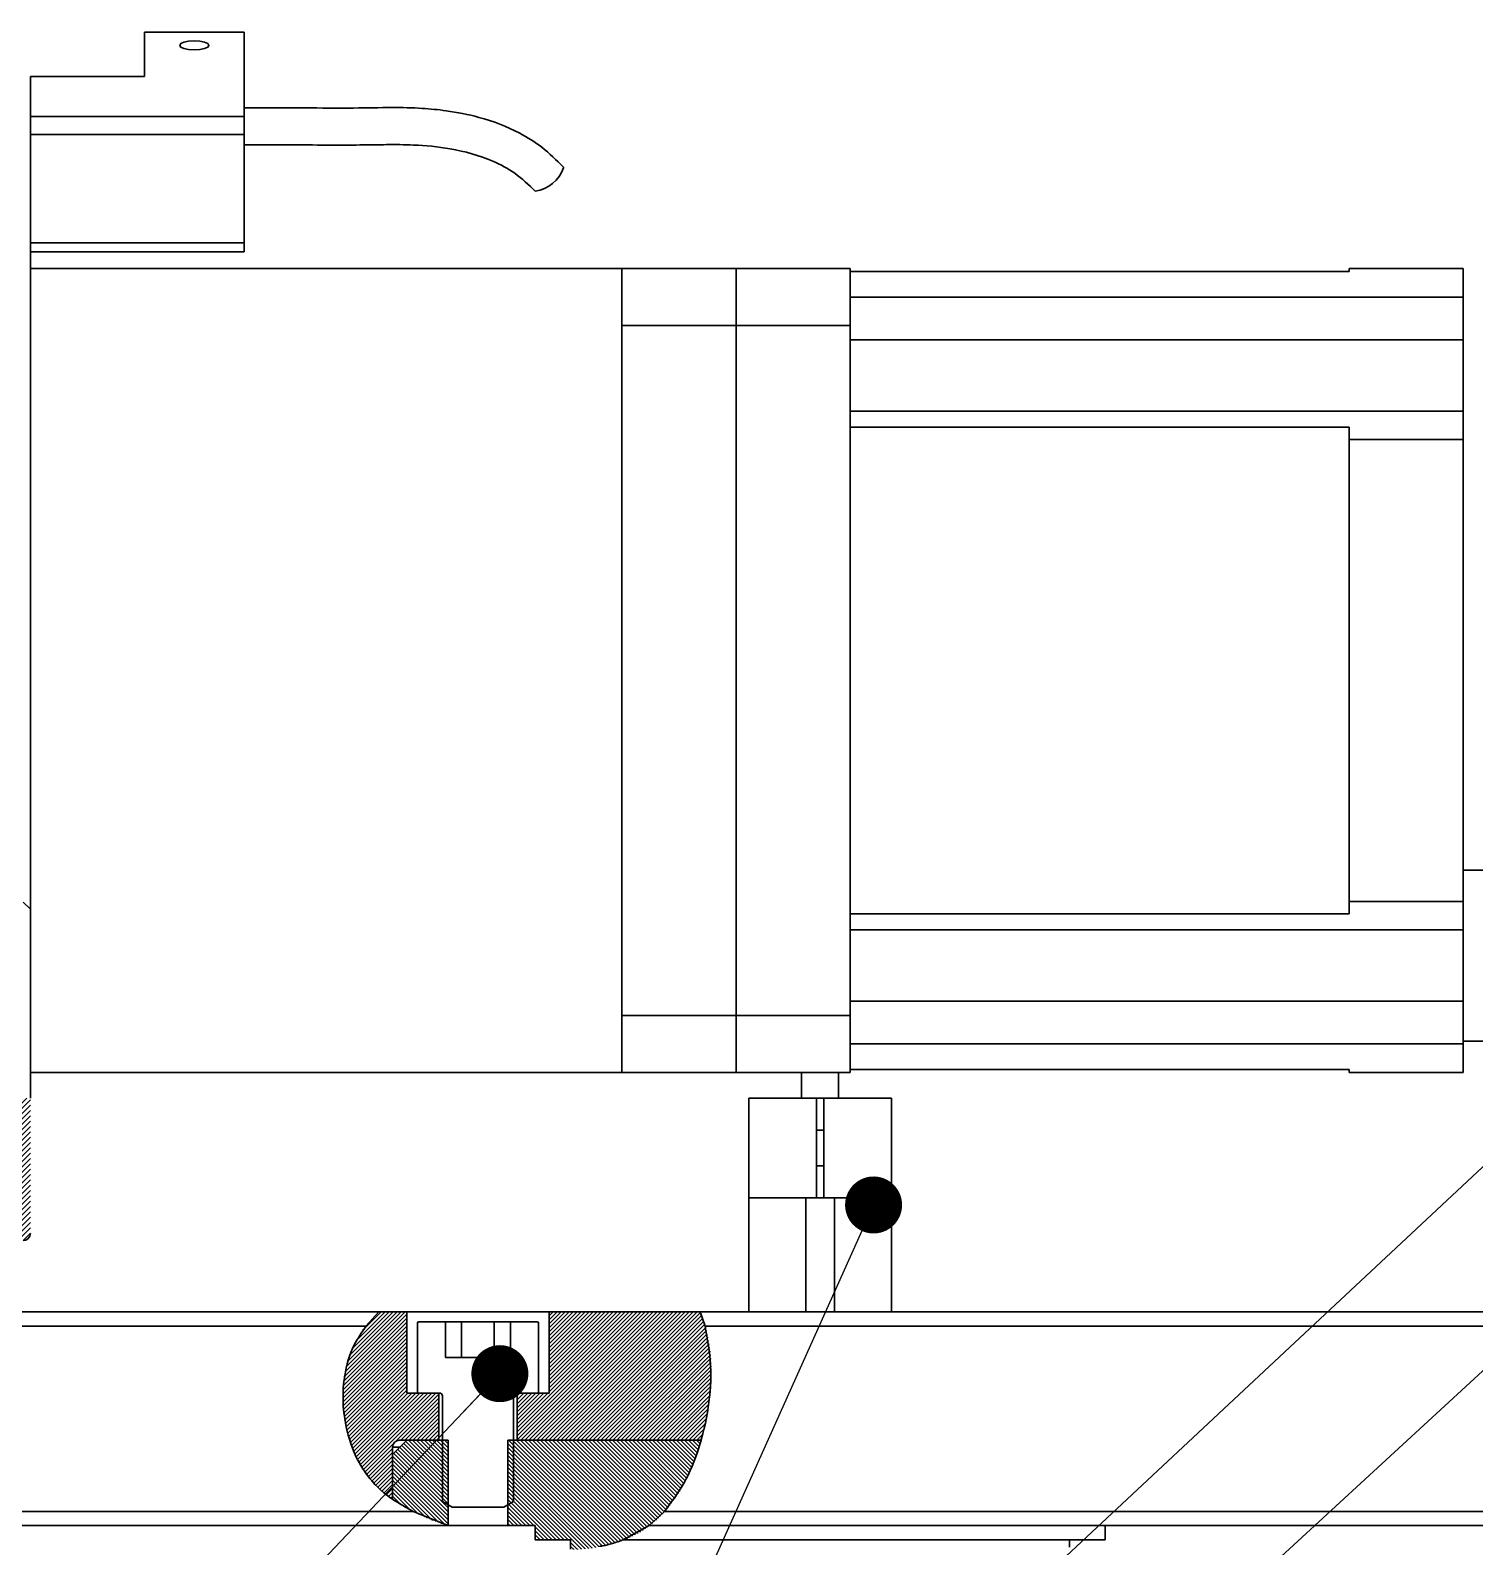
# Model space of a CAD drawing. Header units: millimetres. Extents: x 0 to 4220, y 0 to 2956.
# Drawn here: x 1857.8 to 2060.4, y 1872.9 to 2085.7 of the extents above; entities that cross this region are included whole.
import ezdxf

# ---------------------------------------------------------------- set-up
doc = ezdxf.new("R2010")
doc.units = ezdxf.units.MM
doc.linetypes.add('SLD-实线', pattern=[0])
doc.layers.add('文字', color=7, linetype='SLD-实线', lineweight=15)
doc.styles.get("Standard").update_dxf_attribs({"font": 'HYSWLONGFANGSONG.TTF'})
doc.dimstyles.new('SLDDIMSTYLE0', dxfattribs={"dimtxt": 0, "dimasz": 8, "dimexe": 0, "dimexo": 0.0625, "dimgap": 0, "dimtad": 0, "dimtih": 1, "dimtoh": 1, "dimdec": 0, "dimrnd": 1e-09, "dimzin": 0, "dimdsep": 46, "dimtxsty": 'Standard', "dimblk1": 'DOT', "dimblk2": 'DOT', "dimsah": 1, "dimcen": 0.09, "dimadec": 0, "dimazin": 0, "dimtfac": 8, "dimtdec": 0, "dimtofl": 0, "dimtmove": 0, "dimatfit": 3, "dimldrblk": 'DOT', "dimfxl": 0, "dimfrac": 2, "dimtolj": 1, "dimtzin": 0, "dimarcsym": 0})
doc.dimstyles.new('SLDDIMSTYLE1', dxfattribs={"dimtxt": 0, "dimasz": 30, "dimexe": 0, "dimexo": 0.0625, "dimgap": 0, "dimtad": 0, "dimtih": 1, "dimtoh": 1, "dimdec": 0, "dimrnd": 1e-09, "dimzin": 0, "dimdsep": 46, "dimtxsty": 'Standard', "dimblk1": 'NONE', "dimblk2": 'NONE', "dimsah": 1, "dimcen": 0.09, "dimadec": 0, "dimazin": 0, "dimtfac": 30, "dimtdec": 0, "dimtofl": 0, "dimtmove": 0, "dimatfit": 3, "dimldrblk": 'NONE', "dimfxl": 0, "dimfrac": 2, "dimtolj": 1, "dimtzin": 0, "dimarcsym": 0})

# ---------------------------------------------------------------- blocks, each defined once
blk = doc.blocks.new('_DOT')
at = {"color": 0, "linetype": 'ByBlock', "lineweight": -2}
blk.add_line((-0.5, 0), (-1, 0), dxfattribs=at)
at = {"color": 0, "linetype": 'ByBlock', "const_width": 0.5}
blk.add_lwpolyline([(-0.25, 0, 1), (0.25, 0, 1)], format="xyb", close=True, dxfattribs=at)
blk = doc.blocks.new('_NONE')

msp = doc.modelspace()

# ---------------------------------------------------------------- hatches: boundary and pattern name
at = {"linetype": 'SLD-实线', "lineweight": 0}
h = msp.add_hatch(dxfattribs=at)
h.set_pattern_fill('ANSI31', scale=0.16666667, style=0)
edge = h.paths.add_edge_path(flags=0)
edge.add_line((1857.76, 1935.85), (1846.36, 1935.85))
edge.add_line((1846.36, 1935.85), (1846.36, 1940.35))
edge.add_line((1846.36, 1940.35), (1841.76, 1940.35))
edge.add_line((1841.76, 1940.35), (1841.76, 1935.35))
edge.add_line((1841.76, 1935.35), (1834.76, 1935.35))
edge.add_line((1834.76, 1935.35), (1833.76, 1934.35))
edge.add_line((1833.76, 1934.35), (1833.76, 1916.85))
edge.add_arc((1834.76, 1916.85), 1, 180, 270)
edge.add_line((1834.76, 1915.85), (1856.76, 1915.85))
edge.add_arc((1856.76, 1916.85), 1, 270, 360)
edge.add_line((1857.76, 1916.85), (1857.76, 1935.85))
h = msp.add_hatch(dxfattribs=at)
h.set_pattern_fill('ANSI31', scale=0.125, style=0)
edge = h.paths.add_edge_path(flags=0)
edge.add_spline(control_points=[(1908.56, 1879.56), (1907.28, 1880.45), (1902.09, 1885.16), (1900.2, 1897.32), (1904.73, 1904.01), (1906.64, 1905.85)], knot_values=[0.713119, 0.713119, 0.713119, 0.713119, 0.745617, 0.860941, 0.915687, 0.915687, 0.915687, 0.915687], weights=[1, 1, 1, 1, 1, 1], degree=3, periodic=0)
edge.add_line((1906.64, 1905.85), (1906.64, 1905.85))
edge.add_spline(control_points=[(1906.64, 1905.85), (1906.28, 1905.51), (1905.96, 1905.17), (1905.67, 1904.85)], knot_values=[0, 0, 0, 0, 0.0012, 0.0012, 0.0012, 0.0012], weights=[1, 1, 1, 1], degree=3, periodic=0)
edge.add_spline(control_points=[(1905.67, 1904.85), (1905.38, 1904.52), (1905.1, 1904.19), (1904.84, 1903.85), (1903.54, 1902.15), (1902.65, 1900.3), (1902.15, 1898.32), (1901.91, 1897.33), (1901.74, 1896.33), (1901.67, 1895.18), (1901.65, 1894.88), (1901.64, 1894.56), (1901.63, 1894.23), (1901.63, 1893.98), (1901.63, 1893.72), (1901.63, 1893.47), (1901.64, 1893.16), (1901.66, 1892.85), (1901.67, 1892.57), (1901.71, 1892.02), (1901.77, 1891.51), (1901.84, 1891.01), (1902.09, 1889.28), (1902.55, 1887.63), (1903.24, 1886.05), (1903.94, 1884.43), (1904.91, 1882.88), (1906.21, 1881.54), (1907.16, 1880.56), (1908.3, 1879.67), (1909.57, 1878.9), (1910.84, 1878.12), (1912.27, 1877.44), (1913.71, 1876.85)], knot_values=[0, 0, 0, 0, 0.000762, 0.000762, 0.000762, 0.004633, 0.004633, 0.004633, 0.006549, 0.006549, 0.006549, 0.007049, 0.007049, 0.007049, 0.007432, 0.007432, 0.007432, 0.007912, 0.007912, 0.007912, 0.008813, 0.008813, 0.008813, 0.011941, 0.011941, 0.011941, 0.015133, 0.015133, 0.015133, 0.017464, 0.017464, 0.017464, 0.019805, 0.019805, 0.019805, 0.019805], weights=[1, 1, 1, 1, 1, 1, 1, 1, 1, 1, 1, 1, 1, 1, 1, 1, 1, 1, 1, 1, 1, 1, 1, 1, 1, 1, 1, 1, 1, 1, 1, 1, 1, 1], degree=3, periodic=0)
edge.add_spline(control_points=[(1913.71, 1876.85), (1914.55, 1876.5), (1915.45, 1876.17), (1916.36, 1875.85)], knot_values=[0, 0, 0, 0, 0.001457, 0.001457, 0.001457, 0.001457], weights=[1, 1, 1, 1], degree=3, periodic=0)
edge.add_spline(control_points=[(1916.36, 1875.85), (1914.21, 1876.61), (1912.58, 1877.31), (1911.48, 1877.85)], knot_values=[0, 0, 0, 0, 0.007924, 0.007924, 0.007924, 0.007924], weights=[1, 1, 1, 1], degree=3, periodic=0)
edge.add_spline(control_points=[(1911.48, 1877.85), (1909.57, 1878.8), (1908.56, 1879.56), (1908.56, 1879.56)], knot_values=[0, 0, 0, 0, 0.009407, 0.009407, 0.009407, 0.009407], weights=[1, 1, 1, 1], degree=3, periodic=0)
h = msp.add_hatch(dxfattribs=at)
h.set_pattern_fill('ANSI31', scale=0.125, style=0)
edge = h.paths.add_edge_path(flags=0)
edge.add_line((1910.56, 1905.85), (1906.64, 1905.85))
edge.add_spline(control_points=[(1906.64, 1905.85), (1904.73, 1904.01), (1900.2, 1897.32), (1902.09, 1885.16), (1907.28, 1880.45), (1908.56, 1879.56)], knot_values=[0.084313, 0.084313, 0.084313, 0.084313, 0.139059, 0.254383, 0.286881, 0.286881, 0.286881, 0.286881], weights=[1, 1, 1, 1, 1, 1], degree=3, periodic=0)
edge.add_line((1908.56, 1879.56), (1908.56, 1886.85))
edge.add_arc((1909.56, 1886.85), 1, 90, 180, ccw=False)
edge.add_line((1909.56, 1887.85), (1915.06, 1887.85))
edge.add_line((1915.06, 1887.85), (1915.06, 1894.45))
edge.add_line((1915.06, 1894.45), (1910.56, 1894.45))
edge.add_line((1910.56, 1894.45), (1910.56, 1905.85))
h = msp.add_hatch(dxfattribs=at)
h.set_pattern_fill('ANSI31', scale=0.125, style=0)
edge = h.paths.add_edge_path(flags=0)
edge.add_spline(control_points=[(1911.48, 1877.85), (1913.02, 1877.09), (1914.68, 1876.44), (1916.36, 1875.85)], knot_values=[0, 0, 0, 0, 0.002818, 0.002818, 0.002818, 0.002818], weights=[1, 1, 1, 1], degree=3, periodic=0)
edge.add_spline(control_points=[(1916.36, 1875.85), (1915.45, 1876.17), (1914.55, 1876.5), (1913.71, 1876.85)], knot_values=[0, 0, 0, 0, 0.001457, 0.001457, 0.001457, 0.001457], weights=[1, 1, 1, 1], degree=3, periodic=0)
edge.add_spline(control_points=[(1913.71, 1876.85), (1912.22, 1877.46), (1910.75, 1878.17), (1909.44, 1878.98), (1908.09, 1879.82), (1906.88, 1880.8), (1905.9, 1881.87), (1904.33, 1883.59), (1903.28, 1885.64), (1902.6, 1887.73), (1902.12, 1889.21), (1901.82, 1890.69), (1901.69, 1892.35), (1901.66, 1892.7), (1901.64, 1893.07), (1901.63, 1893.46), (1901.63, 1893.71), (1901.63, 1893.98), (1901.63, 1894.23), (1901.64, 1894.53), (1901.65, 1894.82), (1901.66, 1895.1), (1901.7, 1895.67), (1901.75, 1896.19), (1901.83, 1896.7), (1902.04, 1898.1), (1902.4, 1899.41), (1902.95, 1900.65), (1903.6, 1902.13), (1904.51, 1903.54), (1905.67, 1904.85)], knot_values=[0, 0, 0, 0, 0.002414, 0.002414, 0.002414, 0.004914, 0.004914, 0.004914, 0.008947, 0.008947, 0.008947, 0.011763, 0.011763, 0.011763, 0.012354, 0.012354, 0.012354, 0.012738, 0.012738, 0.012738, 0.013188, 0.013188, 0.013188, 0.014118, 0.014118, 0.014118, 0.016666, 0.016666, 0.016666, 0.019696, 0.019696, 0.019696, 0.019696], weights=[1, 1, 1, 1, 1, 1, 1, 1, 1, 1, 1, 1, 1, 1, 1, 1, 1, 1, 1, 1, 1, 1, 1, 1, 1, 1, 1, 1, 1, 1, 1], degree=3, periodic=0)
edge.add_spline(control_points=[(1905.67, 1904.85), (1905.96, 1905.17), (1906.28, 1905.51), (1906.64, 1905.85)], knot_values=[0, 0, 0, 0, 0.0012, 0.0012, 0.0012, 0.0012], weights=[1, 1, 1, 1], degree=3, periodic=0)
edge.add_spline(control_points=[(1906.64, 1905.85), (1905.98, 1905.21), (1905.38, 1904.54), (1904.84, 1903.85)], knot_values=[0, 0, 0, 0, 0.001674, 0.001674, 0.001674, 0.001674], weights=[1, 1, 1, 1], degree=3, periodic=0)
edge.add_spline(control_points=[(1904.84, 1903.85), (1903.81, 1902.49), (1900.38, 1896.2), (1902.3, 1883.77), (1909, 1879.08), (1911.48, 1877.85)], knot_values=[0.103021, 0.103021, 0.103021, 0.103021, 0.139059, 0.254383, 0.310034, 0.310034, 0.310034, 0.310034], weights=[1, 1, 1, 1, 1, 1], degree=3, periodic=0)
h = msp.add_hatch(dxfattribs=at)
h.set_pattern_fill('ANSI31', scale=0.125, style=0)
edge = h.paths.add_edge_path(flags=0)
edge.add_line((1951.74, 1905.85), (1930.56, 1905.85))
edge.add_line((1930.56, 1905.85), (1930.56, 1894.45))
edge.add_line((1930.56, 1894.45), (1926.06, 1894.45))
edge.add_line((1926.06, 1894.45), (1926.06, 1887.85))
edge.add_line((1926.06, 1887.85), (1951.87, 1887.85))
edge.add_spline(control_points=[(1951.87, 1887.85), (1953.61, 1893.92), (1953.78, 1900.73), (1951.74, 1905.85)], knot_values=[0.632899, 0.632899, 0.632899, 0.632899, 0.75073, 0.75073, 0.75073, 0.75073], weights=[1, 1, 1, 1], degree=3, periodic=0)
h = msp.add_hatch(dxfattribs=at)
h.set_pattern_fill('ANSI31', scale=0.125, style=0)
edge = h.paths.add_edge_path(flags=0)
edge.add_line((1951.74, 1905.85), (1951.74, 1905.85))
edge.add_spline(control_points=[(1951.74, 1905.85), (1953.78, 1900.73), (1953.61, 1893.92), (1951.87, 1887.85)], knot_values=[0.24927, 0.24927, 0.24927, 0.24927, 0.367101, 0.367101, 0.367101, 0.367101], weights=[1, 1, 1, 1], degree=3, periodic=0)
edge.add_spline(control_points=[(1951.87, 1887.85), (1951.87, 1887.85), (1951.86, 1887.83), (1951.85, 1887.81), (1951.85, 1887.78), (1951.83, 1887.73), (1951.82, 1887.67), (1951.8, 1887.61), (1951.78, 1887.54), (1951.75, 1887.46), (1951.73, 1887.37), (1951.69, 1887.27), (1951.66, 1887.16), (1951.63, 1887.06), (1951.6, 1886.95), (1951.56, 1886.85)], knot_values=[0, 0, 0, 0, 0.000152, 0.000152, 0.000152, 0.000306, 0.000306, 0.000306, 0.000464, 0.000464, 0.000464, 0.000631, 0.000631, 0.000631, 0.000797, 0.000797, 0.000797, 0.000797], weights=[1, 1, 1, 1, 1, 1, 1, 1, 1, 1, 1, 1, 1, 1, 1, 1], degree=3, periodic=0)
edge.add_spline(control_points=[(1951.56, 1886.85), (1951.31, 1886.06), (1951.03, 1885.27), (1950.71, 1884.51), (1949.73, 1882.09), (1948.41, 1879.75), (1946.71, 1877.85)], knot_values=[0, 0, 0, 0, 0.001252, 0.001252, 0.001252, 0.00525, 0.00525, 0.00525, 0.00525], weights=[1, 1, 1, 1, 1, 1, 1], degree=3, periodic=0)
edge.add_spline(control_points=[(1946.71, 1877.85), (1946.08, 1877.15), (1945.37, 1876.46), (1944.56, 1875.85)], knot_values=[0, 0, 0, 0, 0.001604, 0.001604, 0.001604, 0.001604], weights=[1, 1, 1, 1], degree=3, periodic=0)
edge.add_spline(control_points=[(1944.56, 1875.85), (1945.37, 1876.46), (1946.08, 1877.14), (1946.71, 1877.85)], knot_values=[0, 0, 0, 0, 0.001777, 0.001777, 0.001777, 0.001777], weights=[1, 1, 1, 1], degree=3, periodic=0)
edge.add_spline(control_points=[(1946.71, 1877.85), (1948.65, 1880.02), (1952.98, 1888.08), (1953.88, 1898.43), (1952.41, 1903.85)], knot_values=[0.558499, 0.558499, 0.558499, 0.558499, 0.61995, 0.735966, 0.735966, 0.735966, 0.735966], weights=[1, 1, 1, 1, 1], degree=3, periodic=0)
edge.add_spline(control_points=[(1952.41, 1903.85), (1952.22, 1904.52), (1952.01, 1905.19), (1951.74, 1905.85)], knot_values=[0, 0, 0, 0, 0.001452, 0.001452, 0.001452, 0.001452], weights=[1, 1, 1, 1], degree=3, periodic=0)
edge.add_spline(control_points=[(1951.74, 1905.85), (1951.91, 1905.44), (1952.05, 1905.03), (1952.18, 1904.61), (1952.69, 1903), (1953, 1901.27), (1953.14, 1899.51), (1953.27, 1897.84), (1953.24, 1896.11), (1953.1, 1894.45)], knot_values=[0, 0, 0, 0, 0.000701, 0.000701, 0.000701, 0.003407, 0.003407, 0.003407, 0.005964, 0.005964, 0.005964, 0.005964], weights=[1, 1, 1, 1, 1, 1, 1, 1, 1, 1], degree=3, periodic=0)
edge.add_spline(control_points=[(1953.1, 1894.45), (1953.26, 1896.26), (1953.27, 1898.15), (1953.1, 1899.96), (1952.9, 1902.02), (1952.47, 1904.03), (1951.74, 1905.85)], knot_values=[0, 0, 0, 0, 0.002755, 0.002755, 0.002755, 0.005901, 0.005901, 0.005901, 0.005901], weights=[1, 1, 1, 1, 1, 1, 1], degree=3, periodic=0)
h = msp.add_hatch(dxfattribs=at)
h.set_pattern_fill('ANSI31', style=0)
edge = h.paths.add_edge_path(flags=0)
edge.add_spline(control_points=[(1952.23, 1904.45), (1952.23, 1904.45), (1952.24, 1904.44), (1952.24, 1904.43), (1952.24, 1904.42), (1952.25, 1904.41), (1952.25, 1904.39), (1952.25, 1904.39), (1952.26, 1904.38), (1952.26, 1904.37), (1952.26, 1904.36), (1952.26, 1904.35), (1952.27, 1904.34), (1952.27, 1904.33), (1952.27, 1904.32), (1952.27, 1904.31), (1952.28, 1904.3), (1952.28, 1904.29), (1952.28, 1904.29), (1952.29, 1904.27), (1952.29, 1904.26), (1952.29, 1904.25), (1952.29, 1904.25), (1952.29, 1904.25), (1952.29, 1904.25)], knot_values=[0, 0, 0, 0, 0.000107, 0.000107, 0.000107, 0.00016, 0.00016, 0.00016, 0.000181, 0.000181, 0.000181, 0.000201, 0.000201, 0.000201, 0.000215, 0.000215, 0.000215, 0.000229, 0.000229, 0.000229, 0.000247, 0.000247, 0.000247, 0.00025, 0.00025, 0.00025, 0.00025], weights=[1, 1, 1, 1, 1, 1, 1, 1, 1, 1, 1, 1, 1, 1, 1, 1, 1, 1, 1, 1, 1, 1, 1, 1, 1], degree=3, periodic=0)
edge.add_spline(control_points=[(1952.29, 1904.25), (1952.49, 1903.56), (1952.66, 1902.87), (1952.78, 1902.2), (1952.88, 1901.68), (1952.96, 1901.15), (1953.01, 1900.73), (1953.03, 1900.61), (1953.04, 1900.51), (1953.05, 1900.43), (1953.05, 1900.39), (1953.06, 1900.36), (1953.06, 1900.35), (1953.06, 1900.34), (1953.06, 1900.35), (1953.06, 1900.38), (1953.05, 1900.41), (1953.04, 1900.47), (1953.04, 1900.55), (1953.02, 1900.64), (1953.01, 1900.75), (1953, 1900.86), (1952.87, 1901.82), (1952.63, 1903.09), (1952.29, 1904.25)], knot_values=[0, 0, 0, 0, 0.001258, 0.001258, 0.001258, 0.002238, 0.002238, 0.002238, 0.002516, 0.002516, 0.002516, 0.002677, 0.002677, 0.002677, 0.002838, 0.002838, 0.002838, 0.003052, 0.003052, 0.003052, 0.003302, 0.003302, 0.003302, 0.005455, 0.005455, 0.005455, 0.005455], weights=[1, 1, 1, 1, 1, 1, 1, 1, 1, 1, 1, 1, 1, 1, 1, 1, 1, 1, 1, 1, 1, 1, 1, 1, 1], degree=3, periodic=0)
edge.add_spline(control_points=[(1952.29, 1904.25), (1952.29, 1904.26), (1952.29, 1904.27), (1952.28, 1904.28), (1952.28, 1904.29), (1952.28, 1904.3), (1952.28, 1904.31), (1952.27, 1904.32), (1952.27, 1904.33), (1952.27, 1904.33), (1952.27, 1904.34), (1952.26, 1904.35), (1952.26, 1904.36), (1952.26, 1904.37), (1952.25, 1904.38), (1952.25, 1904.39), (1952.25, 1904.41), (1952.24, 1904.42), (1952.24, 1904.43), (1952.24, 1904.44), (1952.23, 1904.45), (1952.23, 1904.45)], knot_values=[0, 0, 0, 0, 0.000018, 0.000018, 0.000018, 0.000032, 0.000032, 0.000032, 0.000047, 0.000047, 0.000047, 0.000064, 0.000064, 0.000064, 0.000092, 0.000092, 0.000092, 0.000147, 0.000147, 0.000147, 0.000252, 0.000252, 0.000252, 0.000252], weights=[1, 1, 1, 1, 1, 1, 1, 1, 1, 1, 1, 1, 1, 1, 1, 1, 1, 1, 1, 1, 1, 1], degree=3, periodic=0)
h = msp.add_hatch(dxfattribs=at)
h.set_pattern_fill('ANSI31', scale=0.125, angle=90, style=0)
edge = h.paths.add_edge_path(flags=0)
edge.add_line((1916.36, 1887.85), (1910.56, 1887.85))
edge.add_line((1910.56, 1887.85), (1908.56, 1885.85))
edge.add_line((1908.56, 1885.85), (1908.56, 1879.56))
edge.add_spline(control_points=[(1908.56, 1879.56), (1910.82, 1877.98), (1913.5, 1876.85), (1916.36, 1875.85)], knot_values=[0.286881, 0.286881, 0.286881, 0.286881, 0.344264, 0.344264, 0.344264, 0.344264], weights=[1, 1, 1, 1], degree=3, periodic=0)
edge.add_line((1916.36, 1875.85), (1916.36, 1887.85))
h = msp.add_hatch(dxfattribs=at)
h.set_pattern_fill('ANSI31', scale=0.125, angle=90, style=0)
edge = h.paths.add_edge_path(flags=0)
edge.add_spline(control_points=[(1933.56, 1872.54), (1937.71, 1872.61), (1945.37, 1874.51), (1950.12, 1882.33), (1951.68, 1887.18), (1951.87, 1887.85)], knot_values=[0.454883, 0.454883, 0.454883, 0.454883, 0.537424, 0.61995, 0.632899, 0.632899, 0.632899, 0.632899], weights=[1, 1, 1, 1, 1, 1], degree=3, periodic=0)
edge.add_line((1951.87, 1887.85), (1924.76, 1887.85))
edge.add_line((1924.76, 1887.85), (1924.76, 1875.85))
edge.add_line((1924.76, 1875.85), (1928.56, 1875.85))
edge.add_line((1928.56, 1875.85), (1928.56, 1873.85))
edge.add_line((1928.56, 1873.85), (1933.56, 1873.85))
edge.add_line((1933.56, 1873.85), (1933.56, 1872.54))
h = msp.add_hatch(dxfattribs=at)
h.set_pattern_fill('ANSI31', scale=0.125, angle=90, style=0)
edge = h.paths.add_edge_path(flags=0)
edge.add_spline(control_points=[(1940.93, 1873.85), (1942.13, 1874.31), (1943.38, 1874.96), (1944.56, 1875.85)], knot_values=[0, 0, 0, 0, 0.002576, 0.002576, 0.002576, 0.002576], weights=[1, 1, 1, 1], degree=3, periodic=0)
edge.add_spline(control_points=[(1944.56, 1875.85), (1944.9, 1876.1), (1945.22, 1876.38), (1945.53, 1876.66), (1946.09, 1877.16), (1946.6, 1877.7), (1947.04, 1878.23), (1947.46, 1878.73), (1947.83, 1879.23), (1948.13, 1879.66), (1948.31, 1879.92), (1948.47, 1880.15), (1948.58, 1880.33), (1948.64, 1880.43), (1948.7, 1880.52), (1948.73, 1880.56), (1948.76, 1880.62), (1948.77, 1880.63), (1948.75, 1880.6), (1948.73, 1880.57), (1948.68, 1880.49), (1948.62, 1880.39), (1948.53, 1880.25), (1948.41, 1880.06), (1948.27, 1879.86), (1948.06, 1879.55), (1947.8, 1879.19), (1947.52, 1878.82), (1947.12, 1878.31), (1946.66, 1877.76), (1946.14, 1877.24), (1945.66, 1876.76), (1945.12, 1876.28), (1944.56, 1875.85)], knot_values=[0, 0, 0, 0, 0.000635, 0.000635, 0.000635, 0.00179, 0.00179, 0.00179, 0.002873, 0.002873, 0.002873, 0.003511, 0.003511, 0.003511, 0.003886, 0.003886, 0.003886, 0.004299, 0.004299, 0.004299, 0.004709, 0.004709, 0.004709, 0.005253, 0.005253, 0.005253, 0.006069, 0.006069, 0.006069, 0.007221, 0.007221, 0.007221, 0.008292, 0.008292, 0.008292, 0.008292], weights=[1, 1, 1, 1, 1, 1, 1, 1, 1, 1, 1, 1, 1, 1, 1, 1, 1, 1, 1, 1, 1, 1, 1, 1, 1, 1, 1, 1, 1, 1, 1, 1, 1, 1], degree=3, periodic=0)
edge.add_spline(control_points=[(1944.56, 1875.85), (1945.35, 1876.45), (1946.06, 1877.12), (1946.71, 1877.85)], knot_values=[0, 0, 0, 0, 0.002128, 0.002128, 0.002128, 0.002128], weights=[1, 1, 1, 1], degree=3, periodic=0)
edge.add_spline(control_points=[(1946.71, 1877.85), (1947.07, 1878.25), (1947.42, 1878.68), (1947.74, 1879.12), (1949.23, 1881.12), (1950.37, 1883.45), (1951.22, 1885.85)], knot_values=[0, 0, 0, 0, 0.00084, 0.00084, 0.00084, 0.004728, 0.004728, 0.004728, 0.004728], weights=[1, 1, 1, 1, 1, 1, 1], degree=3, periodic=0)
edge.add_spline(control_points=[(1951.22, 1885.85), (1951.46, 1886.52), (1951.68, 1887.18), (1951.87, 1887.85)], knot_values=[0, 0, 0, 0, 0.001415, 0.001415, 0.001415, 0.001415], weights=[1, 1, 1, 1], degree=3, periodic=0)
edge.add_spline(control_points=[(1951.87, 1887.85), (1951.68, 1887.18), (1950.12, 1882.33), (1945.37, 1874.51), (1937.71, 1872.61), (1933.56, 1872.54)], knot_values=[0.367101, 0.367101, 0.367101, 0.367101, 0.38005, 0.462576, 0.545117, 0.545117, 0.545117, 0.545117], weights=[1, 1, 1, 1, 1, 1], degree=3, periodic=0)
edge.add_spline(control_points=[(1933.56, 1872.54), (1933.56, 1872.54), (1933.6, 1872.54), (1933.68, 1872.54), (1933.95, 1872.54), (1934.69, 1872.55), (1935.86, 1872.67), (1937.1, 1872.8), (1938.86, 1873.05), (1940.93, 1873.85)], knot_values=[0, 0, 0, 0, 0.001443, 0.001443, 0.001443, 0.006409, 0.006409, 0.006409, 0.011682, 0.011682, 0.011682, 0.011682], weights=[1, 1, 1, 1, 1, 1, 1, 1, 1, 1], degree=3, periodic=0)
h = msp.add_hatch(dxfattribs=at)
h.set_pattern_fill('ANSI31', style=0)
edge = h.paths.add_edge_path(flags=0)
edge.add_spline(control_points=[(1947.84, 1879.25), (1947.64, 1878.98), (1947.44, 1878.71), (1947.22, 1878.45)], knot_values=[0, 0, 0, 0, 0.000835, 0.000835, 0.000835, 0.000835], weights=[1, 1, 1, 1], degree=3, periodic=0)
edge.add_spline(control_points=[(1947.22, 1878.45), (1947.44, 1878.71), (1947.64, 1878.98), (1947.84, 1879.25)], knot_values=[0, 0, 0, 0, 0.000835, 0.000835, 0.000835, 0.000835], weights=[1, 1, 1, 1], degree=3, periodic=0)
edge.add_spline(control_points=[(1947.84, 1879.25), (1947.94, 1879.39), (1948.04, 1879.53), (1948.14, 1879.67), (1948.51, 1880.2), (1948.84, 1880.73), (1949.09, 1881.17), (1949.23, 1881.42), (1949.36, 1881.64), (1949.44, 1881.8), (1949.49, 1881.9), (1949.53, 1881.97), (1949.55, 1882), (1949.57, 1882.03), (1949.56, 1882.02), (1949.53, 1881.97), (1949.5, 1881.91), (1949.43, 1881.77), (1949.33, 1881.59), (1949.23, 1881.42), (1949.11, 1881.21), (1948.98, 1880.98), (1948.67, 1880.46), (1948.28, 1879.85), (1947.84, 1879.25)], knot_values=[0, 0, 0, 0, 0.000294, 0.000294, 0.000294, 0.001431, 0.001431, 0.001431, 0.002059, 0.002059, 0.002059, 0.002459, 0.002459, 0.002459, 0.002861, 0.002861, 0.002861, 0.003417, 0.003417, 0.003417, 0.003963, 0.003963, 0.003963, 0.005238, 0.005238, 0.005238, 0.005238], weights=[1, 1, 1, 1, 1, 1, 1, 1, 1, 1, 1, 1, 1, 1, 1, 1, 1, 1, 1, 1, 1, 1, 1, 1, 1], degree=3, periodic=0)
h = msp.add_hatch(dxfattribs=at)
h.set_pattern_fill('ANSI31', scale=0.125, angle=90, style=0)
edge = h.paths.add_edge_path(flags=0)
edge.add_spline(control_points=[(1916.36, 1875.85), (1913.5, 1876.85), (1910.82, 1877.98), (1908.56, 1879.56)], knot_values=[0.655736, 0.655736, 0.655736, 0.655736, 0.713119, 0.713119, 0.713119, 0.713119], weights=[1, 1, 1, 1], degree=3, periodic=0)
edge.add_spline(control_points=[(1908.56, 1879.56), (1908.56, 1879.56), (1909.57, 1878.8), (1911.48, 1877.85)], knot_values=[0, 0, 0, 0, 0.009407, 0.009407, 0.009407, 0.009407], weights=[1, 1, 1, 1], degree=3, periodic=0)
edge.add_spline(control_points=[(1911.48, 1877.85), (1913.03, 1877.08), (1914.62, 1876.46), (1916.36, 1875.85)], knot_values=[0, 0, 0, 0, 0.004291, 0.004291, 0.004291, 0.004291], weights=[1, 1, 1, 1], degree=3, periodic=0)

# ---------------------------------------------------------------- linework, layer by layer
at = {"color": 7, "linetype": 'SLD-实线', "lineweight": 30}
for p, q in [((1873.76, 2085.44), (1873.76, 2079.2)), ((1887.76, 2085.44), (1873.76, 2085.44)), ((1887.76, 2085.44), (1887.76, 2073.58)), ((1873.76, 2079.2), (1857.76, 2079.2)), ((1857.76, 2079.2), (1857.76, 2073.58)), ((1857.76, 2071.05), (1857.76, 2073.58)), ((1857.76, 2073.58), (1887.76, 2073.58)), ((1887.76, 2073.58), (1887.76, 2071.05)), ((1887.76, 2071.05), (1857.76, 2071.05)), ((1857.76, 2071.05), (1857.76, 2055.85)), ((1887.76, 2071.05), (1887.76, 2055.85)), ((1932.58, 2066.36), (1932.55, 2066.49)), ((1857.76, 2055.85), (1887.76, 2055.85)), ((1857.76, 2054.58), (1857.76, 2055.85)), ((1887.76, 2055.85), (1887.76, 2054.58)), ((1857.76, 2052.25), (1857.76, 2054.58)), ((1887.76, 2054.58), (1857.76, 2054.58)), ((1940.76, 2052.25), (1857.76, 2052.25)), ((1857.76, 1939.45), (1857.76, 2052.25)), ((1940.76, 2052.25), (1956.76, 2052.25)), ((1940.76, 2044.25), (1940.76, 2052.25)), ((1956.76, 2044.25), (1956.76, 2052.25)), ((1956.76, 2052.25), (1972.76, 2052.25)), ((1972.76, 2052.25), (1972.76, 2044.25)), ((1972.76, 2051.85), (2042.76, 2051.85)), ((2042.76, 2051.85), (2042.76, 2052.25)), ((2042.76, 2052.25), (2058.76, 2052.25)), ((2058.76, 2052.25), (2058.76, 2048.25)), ((2058.76, 2048.25), (1972.76, 2048.25)), ((2058.76, 2042.25), (2058.76, 2048.25)), ((1940.76, 1995.85), (1940.76, 2044.25)), ((1940.76, 2044.25), (1956.76, 2044.25)), ((1956.76, 1947.45), (1956.76, 2044.25)), ((1972.76, 2044.25), (1956.76, 2044.25)), ((1972.76, 2044.25), (1972.76, 1947.45)), ((1972.76, 2042.25), (2058.76, 2042.25)), ((2058.76, 2042.25), (2058.76, 2032.25)), ((1972.76, 2032.25), (2058.76, 2032.25)), ((2058.76, 2032.25), (2058.76, 2028.25)), ((2042.76, 2029.99), (1972.76, 2029.99)), ((2042.76, 2028.25), (2042.76, 2029.99)), ((2042.76, 2028.25), (2042.76, 1963.45)), ((2058.76, 2028.25), (2042.76, 2028.25)), ((2058.76, 2028.25), (2058.76, 1963.45)), ((1940.76, 1947.45), (1940.76, 1995.85)), ((2079.36, 1967.85), (2058.76, 1967.85)), ((1856.76, 1963.35), (1857.76, 1962.35)), ((2042.76, 1961.71), (2042.76, 1963.45)), ((2042.76, 1963.45), (2058.76, 1963.45)), ((2058.76, 1963.45), (2058.76, 1959.45)), ((1972.76, 1961.71), (2042.76, 1961.71)), ((2058.76, 1959.45), (1972.76, 1959.45)), ((2058.76, 1959.45), (2058.76, 1949.45)), ((2058.76, 1949.45), (1972.76, 1949.45)), ((2058.76, 1943.45), (2058.76, 1949.45)), ((1940.76, 1939.45), (1940.76, 1947.45)), ((1940.76, 1947.45), (1956.76, 1947.45)), ((1956.76, 1939.45), (1956.76, 1947.45)), ((1956.76, 1947.45), (1972.76, 1947.45)), ((1972.76, 1947.45), (1972.76, 1939.45)), ((1972.76, 1943.45), (2058.76, 1943.45)), ((2058.76, 1943.85), (2079.36, 1943.85)), ((2058.76, 1943.45), (2058.76, 1939.45)), ((1857.76, 1939.45), (1940.76, 1939.45)), ((1857.76, 1935.85), (1857.76, 1939.45)), ((1940.76, 1939.45), (1956.76, 1939.45)), ((1972.76, 1939.45), (1956.76, 1939.45)), ((1965.96, 1939.45), (1965.96, 1935.85)), ((1971.16, 1935.85), (1971.16, 1939.45)), ((2042.76, 1939.85), (1972.76, 1939.85)), ((2042.76, 1939.45), (2042.76, 1939.85)), ((2058.76, 1939.45), (2042.76, 1939.45)), ((1958.56, 1935.85), (1968.06, 1935.85)), ((1958.56, 1935.85), (1958.56, 1921.85)), ((1968.06, 1921.85), (1968.06, 1935.85)), ((1968.06, 1935.85), (1969.06, 1935.85)), ((1969.06, 1935.85), (1978.56, 1935.85)), ((1969.06, 1935.85), (1969.06, 1921.85)), ((1978.56, 1935.85), (1978.56, 1921.85)), ((1969.06, 1931.35), (1968.06, 1931.35)), ((1968.06, 1926.35), (1969.06, 1926.35)), ((1968.06, 1921.85), (1958.56, 1921.85)), ((1958.56, 1921.85), (1958.56, 1905.85)), ((1966.56, 1921.85), (1966.56, 1905.85)), ((1968.06, 1921.85), (1969.06, 1921.85)), ((1978.56, 1921.85), (1969.06, 1921.85)), ((1970.56, 1905.85), (1970.56, 1921.85)), ((1978.56, 1921.85), (1978.56, 1905.85)), ((1828.56, 1905.85), (1906.64, 1905.85)), ((1906.64, 1905.85), (1904.84, 1903.85)), ((1910.56, 1905.85), (1906.64, 1905.85)), ((1910.56, 1905.85), (1910.56, 1894.45)), ((1930.56, 1905.85), (1910.56, 1905.85)), ((1912.26, 1904.45), (1915.98, 1904.45)), ((1915.98, 1899.45), (1915.98, 1904.45)), ((1918.27, 1904.45), (1915.98, 1904.45)), ((1918.27, 1899.45), (1918.27, 1904.45)), ((1922.85, 1904.45), (1918.27, 1904.45)), ((1922.85, 1899.45), (1922.85, 1904.45)), ((1925.14, 1904.45), (1922.85, 1904.45)), ((1925.14, 1899.45), (1925.14, 1904.45)), ((1925.14, 1904.45), (1928.86, 1904.45)), ((1930.56, 1894.45), (1930.56, 1905.85)), ((1951.74, 1905.85), (1930.56, 1905.85)), ((1951.74, 1905.85), (2108.56, 1905.85)), ((1952.41, 1903.85), (1951.74, 1905.85)), ((1904.84, 1903.85), (1828.56, 1903.85)), ((1912.06, 1894.45), (1912.06, 1904.25)), ((1929.06, 1904.25), (1929.06, 1894.45)), ((2108.56, 1903.85), (1952.41, 1903.85)), ((1915.98, 1899.45), (1925.14, 1899.45)), ((1910.56, 1894.45), (1915.06, 1894.45)), ((1915.16, 1894.45), (1912.06, 1894.45)), ((1915.06, 1894.45), (1915.06, 1887.85)), ((1915.56, 1879.25), (1915.56, 1894.05)), ((1925.56, 1894.05), (1925.56, 1879.25)), ((1929.06, 1894.45), (1925.96, 1894.45)), ((1926.06, 1887.85), (1926.06, 1894.45)), ((1926.06, 1894.45), (1930.56, 1894.45)), ((1910.56, 1887.85), (1908.56, 1885.85)), ((1909.56, 1887.85), (1915.06, 1887.85)), ((1910.56, 1887.85), (1916.36, 1887.85)), ((1916.36, 1887.85), (1916.36, 1875.85)), ((1924.76, 1875.85), (1924.76, 1887.85)), ((1924.76, 1887.85), (1951.87, 1887.85)), ((1926.06, 1887.85), (1951.87, 1887.85)), ((1908.56, 1886.85), (1908.56, 1879.56)), ((1908.56, 1879.56), (1908.56, 1885.85)), ((1915.56, 1879.25), (1916.94, 1878.45)), ((1924.17, 1878.45), (1925.56, 1879.25)), ((1828.56, 1877.85), (1911.48, 1877.85)), ((1911.48, 1877.85), (1916.36, 1875.85)), ((1924.17, 1878.45), (1916.94, 1878.45)), ((1944.56, 1875.85), (1946.71, 1877.85)), ((1946.71, 1877.85), (2108.56, 1877.85)), ((1916.36, 1875.85), (1828.56, 1875.85)), ((1924.76, 1875.85), (1916.36, 1875.85)), ((1928.56, 1875.85), (1924.76, 1875.85)), ((1928.56, 1873.85), (1928.56, 1875.85)), ((1944.56, 1875.85), (1940.93, 1873.85)), ((2108.56, 1875.85), (1944.56, 1875.85)), ((2008.56, 1873.85), (2008.56, 1875.85)), ((1928.56, 1873.85), (1933.56, 1873.85)), ((1933.56, 1872.54), (1933.56, 1873.85)), ((2008.56, 1873.85), (1940.93, 1873.85)), ((2003.56, 1872.85), (2003.56, 1873.85))]:
    msp.add_line(p, q, dxfattribs=at)
at = {"color": 8, "linetype": 'SLD-实线', "lineweight": 30}
msp.add_line((1909.56, 1886.85), (1908.56, 1886.85), dxfattribs=at)
at = {"color": 7, "linetype": 'SLD-实线', "lineweight": 30, "flags": 128}
msp.add_lwpolyline([(1880.76, 2084.21), (1881.54, 2084.16), (1882.21, 2084.02), (1882.65, 2083.82), (1882.81, 2083.57), (1882.65, 2083.33), (1882.21, 2083.12), (1881.54, 2082.98), (1880.76, 2082.93), (1879.97, 2082.98), (1879.31, 2083.12), (1878.86, 2083.33), (1878.71, 2083.57), (1878.86, 2083.82), (1879.31, 2084.02), (1879.97, 2084.16), (1880.76, 2084.21)], dxfattribs=at)
at = {"color": 7, "linetype": 'SLD-实线', "lineweight": 30}
for centre, radius, start, end in [((1927.83, 2068.1), 5.05, 278.771, 339.9714), ((1856.76, 1916.85), 1, 270, 0), ((1912.26, 1904.25), 0.2, 90, 180), ((1928.86, 1904.25), 0.2, 0, 90), ((1915.16, 1894.05), 0.4, 0, 90), ((1925.96, 1894.05), 0.4, 90, 180), ((1909.56, 1886.85), 1, 90, 180)]:
    msp.add_arc(centre, radius, start, end, dxfattribs=at)
for points, knots in [([(1932.55, 2066.49), (1931.57, 2067.46), (1929.73, 2069.28), (1925.77, 2071.76), (1921.21, 2073.49), (1916.53, 2074.4), (1912.47, 2074.8), (1908.13, 2074.88), (1902.63, 2074.74), (1895.69, 2074.82), (1890.58, 2074.8), (1887.76, 2074.8)], [0, 0, 0, 0, 0.0893903, 0.1679868, 0.2989022, 0.3987531, 0.4709019, 0.5583489, 0.6748196, 0.8205667, 1, 1, 1, 1]), ([(1887.76, 2069.6), (1890.02, 2069.61), (1894.15, 2069.63), (1899.75, 2069.57), (1904.14, 2069.59), (1907.92, 2069.66), (1911.96, 2069.64), (1917.04, 2069.16), (1921.88, 2067.82), (1925.92, 2065.68), (1927.68, 2063.99), (1928.6, 2063.1)], [0, 0, 0, 0, 0.1586711, 0.2906004, 0.393112, 0.4671068, 0.5563414, 0.6770544, 0.8246423, 0.9077486, 1, 1, 1, 1]), ([(1911.48, 1877.85), (1910.18, 1878.56), (1907.61, 1879.98), (1904.5, 1883.26), (1902.5, 1887.42), (1901.53, 1892.07), (1901.65, 1896.82), (1902.82, 1900.87), (1904.26, 1902.99), (1904.84, 1903.85)], [0, 0, 0, 0, 0.144958, 0.287105, 0.435675, 0.593377, 0.749506, 0.898096, 1, 1, 1, 1]), ([(1952.41, 1903.85), (1952.75, 1902.02), (1953.46, 1898.24), (1953.01, 1892.39), (1951.71, 1886.86), (1949.72, 1881.84), (1947.69, 1879.15), (1946.71, 1877.85)], [0, 0, 0, 0, 0.20282, 0.417276, 0.634142, 0.822707, 1, 1, 1, 1]), ([(1940.93, 1873.85), (1939.91, 1873.51), (1938.66, 1873.09), (1937.8, 1872.97), (1937.64, 1872.95)], [0, 0, 0, 0, 0.821984, 1, 1, 1, 1])]:
    msp.add_open_spline(points, degree=3, knots=knots, dxfattribs=at)

# ---------------------------------------------------------------- leaders
at = {"layer": '文字', "has_arrowhead": 0}
for points in [[(2065.01, 2617.49), (0, 0)], [(1873.3, 2614.04), (0, 0)], [(2105.62, 2507.56), (0, 0)], [(1913.24, 2506.43), (0, 0)], [(2124.55, 1985.09), (0, 0)], [(2089.77, 1923.59), (0, 0)]]:
    msp.add_leader(points, dimstyle='SLDDIMSTYLE1', dxfattribs=at)
at = {"layer": '文字'}
for points in [[(1976.06, 1920.85), (1760, 1440)], [(1923.63, 1897.18), (1666.67, 1626.67)]]:
    msp.add_leader(points, dimstyle='SLDDIMSTYLE0', dxfattribs=at)

doc.saveas('drawing.dxf')
